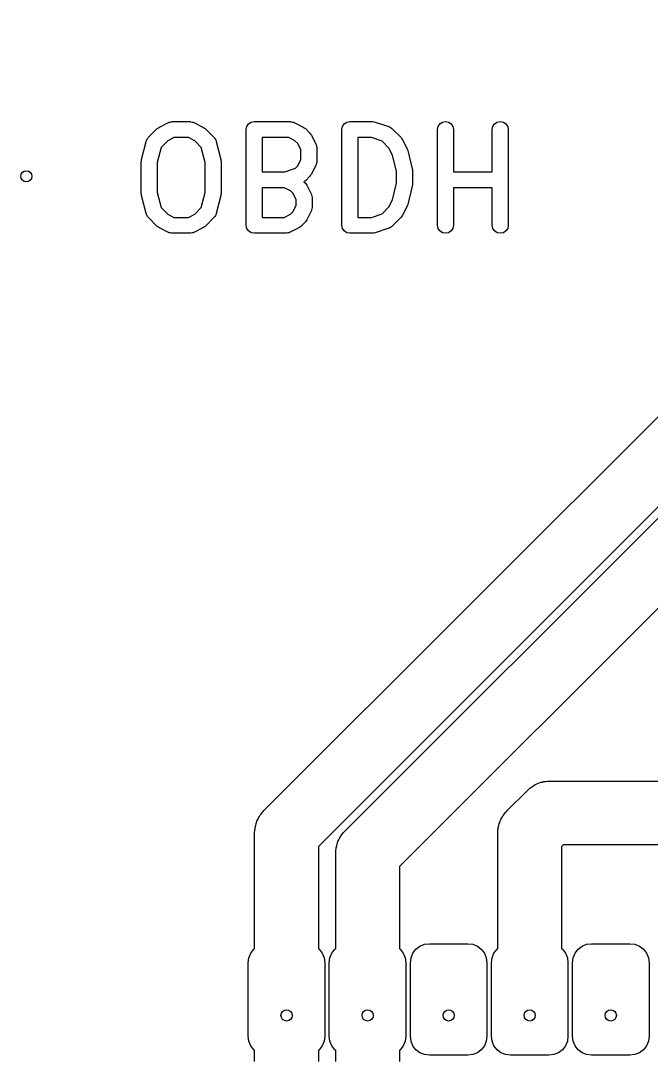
# Model space of a CAD drawing. Extents: x 3.77 to 7.14, y -5.39 to -1.99.
# Drawn here: x 3.847 to 4.625, y -3.275 to -1.997 of the extents above; entities that cross this region are included whole.
import ezdxf

# ---------------------------------------------------------------- set-up
doc = ezdxf.new("R2010")
doc.units = 0
doc.header["$MEASUREMENT"] = 0
doc.layers.add('BLACK', color=7, linetype='CONTINUOUS')

msp = doc.modelspace()

# ---------------------------------------------------------------- linework, layer by layer
at = {"layer": 'BLACK', "linetype": 'CONTINUOUS'}
for p, q in [((4.14716, -2.97216), (5.12216, -1.99716)), ((5.16631, -2.06437), (4.21437, -3.01631)), ((4.24716, -2.99716), (5.14716, -2.09716)), ((4.03155, -2.12221), (4.03308, -2.12179)), ((4.03308, -2.12179), (4.03343, -2.12183)), ((4.03343, -2.12183), (4.03377, -2.12177)), ((4.03377, -2.12177), (4.05627, -2.12177)), ((4.05627, -2.12177), (4.05662, -2.12183)), ((4.05662, -2.12183), (4.05697, -2.12179)), ((4.05697, -2.12179), (4.05849, -2.12221)), ((4.13124, -2.12252), (4.13501, -2.12177)), ((4.13501, -2.12177), (4.18001, -2.12177)), ((4.18001, -2.12177), (4.18035, -2.12183)), ((4.18035, -2.12183), (4.1807, -2.12179)), ((4.1807, -2.12179), (4.18222, -2.12221)), ((4.24935, -2.12252), (4.25312, -2.12177)), ((4.25312, -2.12177), (4.28124, -2.12177)), ((4.28124, -2.12177), (4.28279, -2.12207)), ((4.36747, -2.12252), (4.37123, -2.12177)), ((4.37123, -2.12177), (4.375, -2.12252)), ((4.43496, -2.12252), (4.43872, -2.12177)), ((4.43872, -2.12177), (4.44249, -2.12252)), ((4.00432, -2.14152), (4.01557, -2.13027)), ((4.01557, -2.13027), (4.01688, -2.1294)), ((4.01688, -2.1294), (4.01812, -2.12843)), ((4.01812, -2.12843), (4.02937, -2.12281)), ((4.02937, -2.12281), (4.02971, -2.12271)), ((4.02971, -2.12271), (4.03001, -2.12252)), ((4.03001, -2.12252), (4.03155, -2.12221)), ((4.05849, -2.12221), (4.06004, -2.12252)), ((4.06004, -2.12252), (4.06033, -2.12271)), ((4.06033, -2.12271), (4.06067, -2.12281)), ((4.06067, -2.12281), (4.07192, -2.12843)), ((4.07192, -2.12843), (4.07317, -2.1294)), ((4.07317, -2.1294), (4.07448, -2.13027)), ((4.07448, -2.13027), (4.08573, -2.14152)), ((4.12517, -2.13161), (4.12592, -2.12784)), ((4.12517, -2.24972), (4.12517, -2.13161)), ((4.12592, -2.12784), (4.12805, -2.12465)), ((4.12805, -2.12465), (4.13124, -2.12252)), ((4.18222, -2.12221), (4.18377, -2.12252)), ((4.18377, -2.12252), (4.18407, -2.12271)), ((4.18407, -2.12271), (4.18441, -2.12281)), ((4.18441, -2.12281), (4.19566, -2.12843)), ((4.19566, -2.12843), (4.1969, -2.1294)), ((4.1969, -2.1294), (4.19821, -2.13027)), ((4.19821, -2.13027), (4.20384, -2.1359)), ((4.24328, -2.13161), (4.24403, -2.12784)), ((4.24328, -2.24972), (4.24328, -2.13161)), ((4.24403, -2.12784), (4.24616, -2.12465)), ((4.24616, -2.12465), (4.24935, -2.12252)), ((4.28279, -2.12207), (4.28436, -2.12227)), ((4.28436, -2.12227), (4.30123, -2.1279)), ((4.30123, -2.1279), (4.30154, -2.12807)), ((4.30154, -2.12807), (4.30188, -2.12814)), ((4.30188, -2.12814), (4.30319, -2.12902)), ((4.30319, -2.12902), (4.30456, -2.1298)), ((4.30456, -2.1298), (4.30478, -2.13008)), ((4.30478, -2.13008), (4.30508, -2.13027)), ((4.30508, -2.13027), (4.31632, -2.14152)), ((4.36139, -2.13161), (4.36214, -2.12784)), ((4.36139, -2.24972), (4.36139, -2.13161)), ((4.36214, -2.12784), (4.36427, -2.12465)), ((4.36427, -2.12465), (4.36747, -2.12252)), ((4.375, -2.12252), (4.37819, -2.12465)), ((4.37819, -2.12465), (4.38033, -2.12784)), ((4.38033, -2.12784), (4.38107, -2.13161)), ((4.38107, -2.13161), (4.38107, -2.18363)), ((4.42888, -2.13161), (4.42963, -2.12784)), ((4.42888, -2.18363), (4.42888, -2.13161)), ((4.42963, -2.12784), (4.43176, -2.12465)), ((4.43176, -2.12465), (4.43496, -2.12252)), ((4.44249, -2.12252), (4.44568, -2.12465)), ((4.44568, -2.12465), (4.44782, -2.12784)), ((4.44782, -2.12784), (4.44857, -2.13161)), ((4.44857, -2.13161), (4.44857, -2.24972)), ((3.9961, -2.16859), (4.00173, -2.14609)), ((4.00173, -2.14609), (4.00204, -2.14543)), ((4.00204, -2.14543), (4.00218, -2.14471)), ((4.00218, -2.14471), (4.00285, -2.14371)), ((4.00285, -2.14371), (4.00337, -2.14262)), ((4.00337, -2.14262), (4.00391, -2.14213)), ((4.00391, -2.14213), (4.00432, -2.14152)), ((4.02836, -2.14532), (4.02016, -2.15351)), ((4.0361, -2.14145), (4.02836, -2.14532)), ((4.05395, -2.14145), (4.0361, -2.14145)), ((4.06169, -2.14532), (4.05395, -2.14145)), ((4.06988, -2.15351), (4.06169, -2.14532)), ((4.08573, -2.14152), (4.08613, -2.14213)), ((4.08613, -2.14213), (4.08668, -2.14262)), ((4.08668, -2.14262), (4.08719, -2.14371)), ((4.08719, -2.14371), (4.08786, -2.14471)), ((4.08786, -2.14471), (4.088, -2.14543)), ((4.088, -2.14543), (4.08832, -2.14609)), ((4.08832, -2.14609), (4.09394, -2.16859)), ((4.14485, -2.14145), (4.14485, -2.18363)), ((4.17768, -2.14145), (4.14485, -2.14145)), ((4.18542, -2.14532), (4.17768, -2.14145)), ((4.18879, -2.14869), (4.18542, -2.14532)), ((4.20384, -2.1359), (4.20471, -2.13721)), ((4.20471, -2.13721), (4.20568, -2.13846)), ((4.20568, -2.13846), (4.21131, -2.1497)), ((4.26296, -2.14145), (4.26296, -2.23988)), ((4.27965, -2.14145), (4.26296, -2.14145)), ((4.2928, -2.14584), (4.27965, -2.14145)), ((4.30128, -2.15431), (4.2928, -2.14584)), ((4.31632, -2.14152), (4.3172, -2.14283)), ((4.3172, -2.14283), (4.31817, -2.14408)), ((4.31817, -2.14408), (4.32379, -2.15533)), ((4.02016, -2.15351), (4.01549, -2.17219)), ((4.07455, -2.17219), (4.06988, -2.15351)), ((4.19266, -2.15643), (4.18879, -2.14869)), ((4.19266, -2.16866), (4.19266, -2.15643)), ((4.21131, -2.1497), (4.2114, -2.15005)), ((4.2114, -2.15005), (4.2116, -2.15034)), ((4.2116, -2.15034), (4.2119, -2.15189)), ((4.2119, -2.15189), (4.21232, -2.15341)), ((4.21232, -2.15341), (4.21228, -2.15376)), ((4.21228, -2.15376), (4.21235, -2.15411)), ((4.21235, -2.15411), (4.21235, -2.17098)), ((4.3057, -2.16317), (4.30128, -2.15431)), ((4.32379, -2.15533), (4.32408, -2.15637)), ((4.32408, -2.15637), (4.32454, -2.15734)), ((4.32454, -2.15734), (4.33016, -2.17984)), ((3.99581, -2.17098), (3.99605, -2.1698)), ((3.99581, -2.21035), (3.99581, -2.17098)), ((3.99605, -2.1698), (3.9961, -2.16859)), ((4.01549, -2.17219), (4.01549, -2.20914)), ((4.07455, -2.20914), (4.07455, -2.17219)), ((4.09394, -2.16859), (4.094, -2.1698)), ((4.094, -2.1698), (4.09424, -2.17098)), ((4.09424, -2.17098), (4.09424, -2.21035)), ((4.18879, -2.1764), (4.19266, -2.16866)), ((4.21232, -2.17168), (4.2119, -2.1732)), ((4.21235, -2.17098), (4.21228, -2.17133)), ((4.21228, -2.17133), (4.21232, -2.17168)), ((4.31077, -2.18344), (4.3057, -2.16317)), ((5.19131, -2.16437), (4.31437, -3.04131)), ((4.14485, -2.18363), (4.17278, -2.18363)), ((4.17278, -2.18363), (4.18594, -2.17925)), ((4.18594, -2.17925), (4.18879, -2.1764)), ((4.21131, -2.17538), (4.20568, -2.18663)), ((4.2114, -2.17504), (4.21131, -2.17538)), ((4.2116, -2.17475), (4.2114, -2.17504)), ((4.2119, -2.1732), (4.2116, -2.17475)), ((4.31077, -2.19789), (4.31077, -2.18344)), ((4.33016, -2.17984), (4.33022, -2.18104)), ((4.33022, -2.18104), (4.33046, -2.18223)), ((4.33046, -2.18223), (4.33046, -2.1991)), ((4.38107, -2.18363), (4.42888, -2.18363)), ((4.1977, -2.19529), (4.19645, -2.196)), ((4.19645, -2.196), (4.19821, -2.19776)), ((4.19792, -2.19501), (4.1977, -2.19529)), ((4.19821, -2.19481), (4.19792, -2.19501)), ((4.20384, -2.18919), (4.19821, -2.19481)), ((4.19821, -2.19776), (4.19909, -2.19908)), ((4.20471, -2.18788), (4.20384, -2.18919)), ((4.20568, -2.18663), (4.20471, -2.18788)), ((4.3057, -2.21816), (4.31077, -2.19789)), ((3.99605, -2.21153), (3.99581, -2.21035)), ((4.01549, -2.20914), (4.02016, -2.22781)), ((4.06988, -2.22781), (4.07455, -2.20914)), ((4.09424, -2.21035), (4.094, -2.21153)), ((4.14485, -2.20332), (4.14485, -2.23988)), ((4.17206, -2.20332), (4.14485, -2.20332)), ((4.1798, -2.20719), (4.17206, -2.20332)), ((4.18317, -2.21055), (4.1798, -2.20719)), ((4.18704, -2.2183), (4.18317, -2.21055)), ((4.19909, -2.19908), (4.20006, -2.20032)), ((4.20006, -2.20032), (4.20568, -2.21157)), ((4.33016, -2.20149), (4.32454, -2.22398)), ((4.33022, -2.20028), (4.33016, -2.20149)), ((4.33046, -2.1991), (4.33022, -2.20028)), ((4.42888, -2.20332), (4.38107, -2.20332)), ((4.38107, -2.20332), (4.38107, -2.24972)), ((4.42888, -2.24972), (4.42888, -2.20332)), ((3.9961, -2.21274), (3.99605, -2.21153)), ((4.00173, -2.23523), (3.9961, -2.21274)), ((4.09394, -2.21274), (4.08832, -2.23523)), ((4.094, -2.21153), (4.09394, -2.21274)), ((4.18704, -2.2249), (4.18704, -2.2183)), ((4.20568, -2.21157), (4.20578, -2.21191)), ((4.20578, -2.21191), (4.20597, -2.21221)), ((4.20597, -2.21221), (4.20628, -2.21375)), ((4.20628, -2.21375), (4.2067, -2.21528)), ((4.2067, -2.21528), (4.20665, -2.21563)), ((4.20665, -2.21563), (4.20672, -2.21597)), ((4.20672, -2.21597), (4.20672, -2.22722)), ((4.30128, -2.22702), (4.3057, -2.21816)), ((4.32454, -2.22398), (4.32408, -2.22496)), ((4.00204, -2.23589), (4.00173, -2.23523)), ((4.00218, -2.23661), (4.00204, -2.23589)), ((4.00285, -2.23762), (4.00218, -2.23661)), ((4.02016, -2.22781), (4.02836, -2.23601)), ((4.02836, -2.23601), (4.0361, -2.23988)), ((4.05395, -2.23988), (4.06169, -2.23601)), ((4.06169, -2.23601), (4.06988, -2.22781)), ((4.08786, -2.23661), (4.08719, -2.23762)), ((4.088, -2.23589), (4.08786, -2.23661)), ((4.08832, -2.23523), (4.088, -2.23589)), ((4.17206, -2.23988), (4.1798, -2.23601)), ((4.1798, -2.23601), (4.18317, -2.23264)), ((4.18317, -2.23264), (4.18704, -2.2249)), ((4.20568, -2.23162), (4.20006, -2.24287)), ((4.20578, -2.23128), (4.20568, -2.23162)), ((4.20597, -2.23099), (4.20578, -2.23128)), ((4.20628, -2.22944), (4.20597, -2.23099)), ((4.2067, -2.22792), (4.20628, -2.22944)), ((4.20672, -2.22722), (4.20665, -2.22757)), ((4.20665, -2.22757), (4.2067, -2.22792)), ((4.27965, -2.23988), (4.2928, -2.23549)), ((4.2928, -2.23549), (4.30128, -2.22702)), ((4.32379, -2.226), (4.31817, -2.23725)), ((4.32408, -2.22496), (4.32379, -2.226)), ((4.00337, -2.23871), (4.00285, -2.23762)), ((4.00391, -2.2392), (4.00337, -2.23871)), ((4.00432, -2.23981), (4.00391, -2.2392)), ((4.01557, -2.25105), (4.00432, -2.23981)), ((4.0361, -2.23988), (4.05395, -2.23988)), ((4.08573, -2.23981), (4.07448, -2.25105)), ((4.08613, -2.2392), (4.08573, -2.23981)), ((4.08668, -2.23871), (4.08613, -2.2392)), ((4.08719, -2.23762), (4.08668, -2.23871)), ((4.12592, -2.25349), (4.12517, -2.24972)), ((4.14485, -2.23988), (4.17206, -2.23988)), ((4.19821, -2.24543), (4.19259, -2.25105)), ((4.19909, -2.24412), (4.19821, -2.24543)), ((4.20006, -2.24287), (4.19909, -2.24412)), ((4.24403, -2.25349), (4.24328, -2.24972)), ((4.26296, -2.23988), (4.27965, -2.23988)), ((4.31632, -2.23981), (4.30508, -2.25105)), ((4.3172, -2.23849), (4.31632, -2.23981)), ((4.31817, -2.23725), (4.3172, -2.23849)), ((4.36214, -2.25349), (4.36139, -2.24972)), ((4.38107, -2.24972), (4.38033, -2.25349)), ((4.42963, -2.25349), (4.42888, -2.24972)), ((4.44857, -2.24972), (4.44782, -2.25349)), ((4.01688, -2.25193), (4.01557, -2.25105)), ((4.01812, -2.2529), (4.01688, -2.25193)), ((4.02937, -2.25852), (4.01812, -2.2529)), ((4.02971, -2.25862), (4.02937, -2.25852)), ((4.03001, -2.25881), (4.02971, -2.25862)), ((4.03155, -2.25912), (4.03001, -2.25881)), ((4.03308, -2.25954), (4.03155, -2.25912)), ((4.03343, -2.25949), (4.03308, -2.25954)), ((4.03377, -2.25956), (4.03343, -2.25949)), ((4.05627, -2.25956), (4.03377, -2.25956)), ((4.05662, -2.25949), (4.05627, -2.25956)), ((4.05697, -2.25954), (4.05662, -2.25949)), ((4.05849, -2.25912), (4.05697, -2.25954)), ((4.06004, -2.25881), (4.05849, -2.25912)), ((4.06033, -2.25862), (4.06004, -2.25881)), ((4.06067, -2.25852), (4.06033, -2.25862)), ((4.07192, -2.2529), (4.06067, -2.25852)), ((4.07317, -2.25193), (4.07192, -2.2529)), ((4.07448, -2.25105), (4.07317, -2.25193)), ((4.12805, -2.25668), (4.12592, -2.25349)), ((4.13124, -2.25881), (4.12805, -2.25668)), ((4.13501, -2.25956), (4.13124, -2.25881)), ((4.17438, -2.25956), (4.13501, -2.25956)), ((4.17473, -2.25949), (4.17438, -2.25956)), ((4.17508, -2.25954), (4.17473, -2.25949)), ((4.1766, -2.25912), (4.17508, -2.25954)), ((4.17815, -2.25881), (4.1766, -2.25912)), ((4.17844, -2.25862), (4.17815, -2.25881)), ((4.17878, -2.25852), (4.17844, -2.25862)), ((4.19003, -2.2529), (4.17878, -2.25852)), ((4.19128, -2.25193), (4.19003, -2.2529)), ((4.19259, -2.25105), (4.19128, -2.25193)), ((4.24616, -2.25668), (4.24403, -2.25349)), ((4.24935, -2.25881), (4.24616, -2.25668)), ((4.25312, -2.25956), (4.24935, -2.25881)), ((4.28124, -2.25956), (4.25312, -2.25956)), ((4.28279, -2.25925), (4.28124, -2.25956)), ((4.28436, -2.25906), (4.28279, -2.25925)), ((4.30123, -2.25343), (4.28436, -2.25906)), ((4.30154, -2.25326), (4.30123, -2.25343)), ((4.30188, -2.25319), (4.30154, -2.25326)), ((4.30319, -2.25231), (4.30188, -2.25319)), ((4.30456, -2.25153), (4.30319, -2.25231)), ((4.30478, -2.25125), (4.30456, -2.25153)), ((4.30508, -2.25105), (4.30478, -2.25125)), ((4.36427, -2.25668), (4.36214, -2.25349)), ((4.36747, -2.25881), (4.36427, -2.25668)), ((4.37123, -2.25956), (4.36747, -2.25881)), ((4.375, -2.25881), (4.37123, -2.25956)), ((4.37819, -2.25668), (4.375, -2.25881)), ((4.38033, -2.25349), (4.37819, -2.25668)), ((4.43176, -2.25668), (4.42963, -2.25349)), ((4.43496, -2.25881), (4.43176, -2.25668)), ((4.43872, -2.25956), (4.43496, -2.25881)), ((4.44249, -2.25881), (4.43872, -2.25956)), ((4.44568, -2.25668), (4.44249, -2.25881)), ((4.44782, -2.25349), (4.44568, -2.25668)), ((4.48177, -2.9401), (4.48316, -2.93955)), ((4.48316, -2.93955), (4.48447, -2.93882)), ((4.48447, -2.93882), (4.48685, -2.93807)), ((4.48685, -2.93807), (4.48917, -2.93715)), ((4.48917, -2.93715), (4.49064, -2.93688)), ((4.49064, -2.93688), (4.49207, -2.93644)), ((4.49207, -2.93644), (4.49456, -2.93618)), ((4.49456, -2.93618), (4.49701, -2.93574)), ((4.49701, -2.93574), (4.49851, -2.93578)), ((4.49851, -2.93578), (4.5, -2.93563)), ((4.5, -2.93563), (5.075, -2.93563)), ((4.44716, -2.97216), (4.47216, -2.94716)), ((4.47216, -2.94716), (4.47512, -2.94449)), ((4.47512, -2.94449), (4.47637, -2.94366)), ((4.47637, -2.94366), (4.47751, -2.94269)), ((4.47751, -2.94269), (4.47969, -2.94148)), ((4.47969, -2.94148), (4.48177, -2.9401)), ((4.14143, -2.97966), (4.14213, -2.97833)), ((4.14213, -2.97833), (4.1437, -2.9764)), ((4.1437, -2.9764), (4.14513, -2.97436)), ((4.14513, -2.97436), (4.14621, -2.97332)), ((4.14621, -2.97332), (4.14716, -2.97216)), ((4.44143, -2.97966), (4.44213, -2.97833)), ((4.44213, -2.97833), (4.4437, -2.9764)), ((4.4437, -2.9764), (4.44513, -2.97436)), ((4.44513, -2.97436), (4.44621, -2.97332)), ((4.44621, -2.97332), (4.44716, -2.97216)), ((4.13625, -2.99305), (4.13693, -2.99066)), ((4.13693, -2.99066), (4.13744, -2.98821)), ((4.13744, -2.98821), (4.13803, -2.98684)), ((4.13803, -2.98684), (4.13844, -2.9854)), ((4.13844, -2.9854), (4.13959, -2.98319)), ((4.13959, -2.98319), (4.14058, -2.98089)), ((4.14058, -2.98089), (4.14143, -2.97966)), ((4.43625, -2.99305), (4.43693, -2.99066)), ((4.43693, -2.99066), (4.43744, -2.98821)), ((4.43744, -2.98821), (4.43803, -2.98684)), ((4.43803, -2.98684), (4.43844, -2.9854)), ((4.43844, -2.9854), (4.43959, -2.98319)), ((4.43959, -2.98319), (4.44058, -2.98089)), ((4.44058, -2.98089), (4.44143, -2.97966)), ((4.13563, -3), (4.13583, -2.99602)), ((4.13563, -3.1426), (4.13563, -3)), ((4.13583, -2.99602), (4.13613, -2.99455)), ((4.13613, -2.99455), (4.13625, -2.99305)), ((4.24143, -3.00466), (4.24213, -3.00333)), ((4.24213, -3.00333), (4.2437, -3.0014)), ((4.2437, -3.0014), (4.24513, -2.99936)), ((4.24513, -2.99936), (4.24621, -2.99832)), ((4.24621, -2.99832), (4.24716, -2.99716)), ((4.43563, -3), (4.43583, -2.99602)), ((4.43563, -3.1426), (4.43563, -3)), ((4.43583, -2.99602), (4.43613, -2.99455)), ((4.43613, -2.99455), (4.43625, -2.99305)), ((4.21437, -3.01631), (4.21437, -3.1426)), ((4.23625, -3.01805), (4.23693, -3.01566)), ((4.23693, -3.01566), (4.23744, -3.01321)), ((4.23744, -3.01321), (4.23803, -3.01184)), ((4.23803, -3.01184), (4.23844, -3.0104)), ((4.23844, -3.0104), (4.23959, -3.00819)), ((4.23959, -3.00819), (4.24058, -3.00589)), ((4.24058, -3.00589), (4.24143, -3.00466)), ((4.51631, -3.01437), (4.51437, -3.01631)), ((4.51437, -3.01631), (4.51437, -3.1426)), ((5.03563, -3.01437), (4.51631, -3.01437)), ((4.23563, -3.025), (4.23583, -3.02102)), ((4.23563, -3.1426), (4.23563, -3.025)), ((4.23583, -3.02102), (4.23613, -3.01955)), ((4.23613, -3.01955), (4.23625, -3.01805)), ((4.31437, -3.04131), (4.31437, -3.1426)), ((4.13092, -3.14823), (4.13467, -3.14334)), ((4.13467, -3.14334), (4.13563, -3.1426)), ((4.21437, -3.1426), (4.21533, -3.14334)), ((4.21533, -3.14334), (4.21908, -3.14823)), ((4.23092, -3.14823), (4.23467, -3.14334)), ((4.23467, -3.14334), (4.23563, -3.1426)), ((4.31437, -3.1426), (4.31533, -3.14334)), ((4.31533, -3.14334), (4.31908, -3.14823)), ((4.33092, -3.14823), (4.33467, -3.14334)), ((4.33467, -3.14334), (4.33957, -3.13958)), ((4.33957, -3.13958), (4.34526, -3.13722)), ((4.34526, -3.13722), (4.35138, -3.13642)), ((4.35138, -3.13642), (4.39862, -3.13642)), ((4.39862, -3.13642), (4.40474, -3.13722)), ((4.40474, -3.13722), (4.41043, -3.13958)), ((4.41043, -3.13958), (4.41533, -3.14334)), ((4.41533, -3.14334), (4.41908, -3.14823)), ((4.43092, -3.14823), (4.43467, -3.14334)), ((4.43467, -3.14334), (4.43563, -3.1426)), ((4.51437, -3.1426), (4.51533, -3.14334)), ((4.51533, -3.14334), (4.51908, -3.14823)), ((4.53092, -3.14823), (4.53467, -3.14334)), ((4.53467, -3.14334), (4.53957, -3.13958)), ((4.53957, -3.13958), (4.54526, -3.13722)), ((4.54526, -3.13722), (4.55138, -3.13642)), ((4.55138, -3.13642), (4.59862, -3.13642)), ((4.59862, -3.13642), (4.60474, -3.13722)), ((4.60474, -3.13722), (4.61043, -3.13958)), ((4.61043, -3.13958), (4.61533, -3.14334)), ((4.61533, -3.14334), (4.61908, -3.14823)), ((4.12776, -3.16004), (4.12856, -3.15393)), ((4.12856, -3.15393), (4.13092, -3.14823)), ((4.21908, -3.14823), (4.22144, -3.15393)), ((4.22144, -3.15393), (4.22224, -3.16004)), ((4.22776, -3.16004), (4.22856, -3.15393)), ((4.22856, -3.15393), (4.23092, -3.14823)), ((4.31908, -3.14823), (4.32144, -3.15393)), ((4.32144, -3.15393), (4.32224, -3.16004)), ((4.32776, -3.16004), (4.32856, -3.15393)), ((4.32856, -3.15393), (4.33092, -3.14823)), ((4.41908, -3.14823), (4.42144, -3.15393)), ((4.42144, -3.15393), (4.42224, -3.16004)), ((4.42776, -3.16004), (4.42856, -3.15393)), ((4.42856, -3.15393), (4.43092, -3.14823)), ((4.51908, -3.14823), (4.52144, -3.15393)), ((4.52144, -3.15393), (4.52224, -3.16004)), ((4.52776, -3.16004), (4.52856, -3.15393)), ((4.52856, -3.15393), (4.53092, -3.14823)), ((4.61908, -3.14823), (4.62144, -3.15393)), ((4.62144, -3.15393), (4.62224, -3.16004)), ((4.12776, -3.25059), (4.12776, -3.16004)), ((4.22224, -3.16004), (4.22224, -3.25059)), ((4.22776, -3.25059), (4.22776, -3.16004)), ((4.32224, -3.16004), (4.32224, -3.25059)), ((4.32776, -3.25059), (4.32776, -3.16004)), ((4.42224, -3.16004), (4.42224, -3.25059)), ((4.42776, -3.25059), (4.42776, -3.16004)), ((4.52224, -3.16004), (4.52224, -3.25059)), ((4.52776, -3.25059), (4.52776, -3.16004)), ((4.62224, -3.16004), (4.62224, -3.25059)), ((4.12856, -3.2567), (4.12776, -3.25059)), ((4.13092, -3.2624), (4.12856, -3.2567)), ((4.22144, -3.2567), (4.21908, -3.2624)), ((4.22224, -3.25059), (4.22144, -3.2567)), ((4.22856, -3.2567), (4.22776, -3.25059)), ((4.23092, -3.2624), (4.22856, -3.2567)), ((4.32144, -3.2567), (4.31908, -3.2624)), ((4.32224, -3.25059), (4.32144, -3.2567)), ((4.32856, -3.2567), (4.32776, -3.25059)), ((4.33092, -3.2624), (4.32856, -3.2567)), ((4.42144, -3.2567), (4.41908, -3.2624)), ((4.42224, -3.25059), (4.42144, -3.2567)), ((4.42856, -3.2567), (4.42776, -3.25059)), ((4.43092, -3.2624), (4.42856, -3.2567)), ((4.52144, -3.2567), (4.51908, -3.2624)), ((4.52224, -3.25059), (4.52144, -3.2567)), ((4.52856, -3.2567), (4.52776, -3.25059)), ((4.53092, -3.2624), (4.52856, -3.2567)), ((4.62144, -3.2567), (4.61908, -3.2624)), ((4.62224, -3.25059), (4.62144, -3.2567)), ((4.13467, -3.26729), (4.13092, -3.2624)), ((4.13563, -3.26803), (4.13467, -3.26729)), ((4.13563, -3.28197), (4.13563, -3.26803)), ((4.21533, -3.26729), (4.21437, -3.26803)), ((4.21437, -3.26803), (4.21437, -3.28197)), ((4.21908, -3.2624), (4.21533, -3.26729)), ((4.23467, -3.26729), (4.23092, -3.2624)), ((4.23563, -3.26803), (4.23467, -3.26729)), ((4.23563, -3.28197), (4.23563, -3.26803)), ((4.31533, -3.26729), (4.31437, -3.26803)), ((4.31437, -3.26803), (4.31437, -3.28197)), ((4.31908, -3.2624), (4.31533, -3.26729)), ((4.33467, -3.26729), (4.33092, -3.2624)), ((4.33957, -3.27105), (4.33467, -3.26729)), ((4.34526, -3.27341), (4.33957, -3.27105)), ((4.41043, -3.27105), (4.40474, -3.27341)), ((4.41533, -3.26729), (4.41043, -3.27105)), ((4.41908, -3.2624), (4.41533, -3.26729)), ((4.43467, -3.26729), (4.43092, -3.2624)), ((4.43957, -3.27105), (4.43467, -3.26729)), ((4.44526, -3.27341), (4.43957, -3.27105)), ((4.51043, -3.27105), (4.50474, -3.27341)), ((4.51533, -3.26729), (4.51043, -3.27105)), ((4.51908, -3.2624), (4.51533, -3.26729)), ((4.53467, -3.26729), (4.53092, -3.2624)), ((4.53957, -3.27105), (4.53467, -3.26729)), ((4.54526, -3.27341), (4.53957, -3.27105)), ((4.61043, -3.27105), (4.60474, -3.27341)), ((4.61533, -3.26729), (4.61043, -3.27105)), ((4.61908, -3.2624), (4.61533, -3.26729)), ((4.35138, -3.27421), (4.34526, -3.27341)), ((4.39862, -3.27421), (4.35138, -3.27421)), ((4.40474, -3.27341), (4.39862, -3.27421)), ((4.45138, -3.27421), (4.44526, -3.27341)), ((4.49862, -3.27421), (4.45138, -3.27421)), ((4.50474, -3.27341), (4.49862, -3.27421)), ((4.55138, -3.27421), (4.54526, -3.27341)), ((4.59862, -3.27421), (4.55138, -3.27421)), ((4.60474, -3.27341), (4.59862, -3.27421))]:
    msp.add_line(p, q, dxfattribs=at)
at = {"layer": 'BLACK'}
for centre in [(3.85394, -2.18917), (4.175, -3.225), (4.275, -3.225), (4.375, -3.225), (4.475, -3.225), (4.575, -3.225)]:
    msp.add_circle(centre, 0.00689, dxfattribs=at)

doc.saveas('drawing.dxf')
